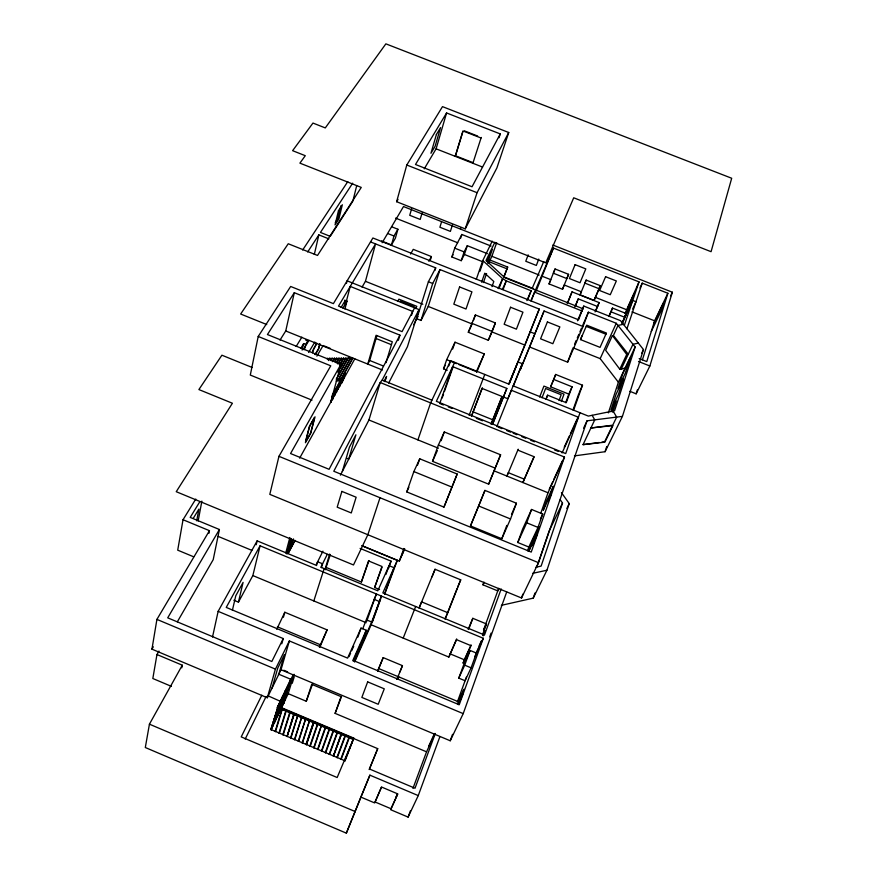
<?xml version="1.0" encoding="UTF-8"?>
<svg xmlns="http://www.w3.org/2000/svg" width="877" height="877" viewBox="0 0 877 877"><rect width="100%" height="100%" fill="white"/><g stroke="black" fill="none" stroke-linecap="round" stroke-linejoin="round"><path stroke-width="1.32" d="M281.013 669.754L450.23 740.769L463.209 713.626L289.366 640.934L281.013 669.754L267.31 697.752L151.951 649.166L156.917 619.392L209.45 530.684L183.03 519.732L195.768 499.068M158.967 651.063L156.961 654.527L152.828 678.513L171.399 686.362M183.03 519.732L177.713 550.164L193.664 556.796M156.961 654.527L182.284 665.194L149.43 724.172L145.308 747.522L346.349 833.15L369.897 775.158L418.252 795.603L408.101 817.101L390.671 809.712L397.785 793.904L381.528 787.02L374.687 802.937L360.853 797.072L369.897 775.158M196.7 520.785L198.871 509.142L193.302 518.274M198.158 520.971L201.874 501.118M181.769 667.836L182.284 665.194M208.934 533.315L209.45 530.684M574.435 455.887L605.075 451.71L622.429 416.378L643.466 349.55L620.51 320.664L583.775 306.073L578.557 319.809L372.889 237.985L333.392 303.639L290.671 286.472L258.211 336.472L250.296 375.06L312.004 400.153M199.857 501.655L190.199 517.408L219.414 529.511L213.21 559.658L177.362 621.771M212.519 636.998L218.143 611.346L257.136 540.857L315.917 565.194L322.944 551.162M280.015 340.068L285.738 330.969L294.299 292.699L399.934 335.146L398.355 340.298M314.317 254.451L318.855 234.872L328.875 238.873M232.416 610.239L235.77 595.801L243.082 582.405L238.434 602.148L233.852 600.241M302.116 350.076L303.661 343.587L305.7 344.409L307.794 340.934L305.766 340.123M256.205 544.749L257.136 540.857M304.451 349.594L305.7 344.409M258.211 336.472L330.761 365.819L278.952 456.325L269.809 494.365L521.519 597.993L538.5 562.672L587.031 420.817L622.429 416.378M341.01 205.635L337.886 218.537L335.31 222.528M238.434 602.148L252.85 575.575L260.074 545.801L483.304 638.281L459.23 704.757L352.883 660.326L366.235 630.256L361.05 628.096L347.588 658.123L226.244 607.421L260.074 545.801M312.64 351.502L316.685 343.28M312.53 352.817L313.44 349.123L316.871 343.356M353.168 199.89L356.665 185.803M319.721 343.872L318.494 348.783L315.073 354.56M319.908 343.948L318.68 348.86L315.26 354.637M305.536 441.394L309.428 426.332L314.229 417.781M346.448 283.414L347.117 280.815L419.053 309.603L407.421 346.744L388.632 383.106M327.274 359.099L327.494 358.244L329.544 359.077L329.774 358.222L331.824 359.055L332.054 358.2L334.115 359.033L334.334 358.178L336.395 359.011L336.625 358.167L338.686 359L338.917 358.145L340.978 358.978L341.208 358.123L343.28 358.956L343.51 358.101L345.571 358.934L345.812 358.079L347.873 358.912L349.32 356.533M314.503 417.967L310.59 433.03L305.81 441.58M344.573 303.091L345.253 300.449L341.142 307.388M345.143 305.941L350.241 286.417L412.716 311.445L411.521 315.292M344.902 309.055L346.974 301.14L344.661 300.208M285.759 552.97L289.87 537.491M286.889 554.023L291.021 538.522M340.89 379.237L352.729 358.013L352.488 358.868L348.114 358.057L336.209 379.248L340.66 380.103L340.89 379.237L343.06 380.497L344.672 372.857L345.242 373.087L332.909 395.374L332.405 394.858L333.041 395.034L331.013 402.203L332.383 395.165M330.772 402.104L340.956 364.273L267.43 334.543L294.299 292.699M331.013 402.203L332.854 395.363M332.339 398.772L334.356 391.613L332.811 398.969L332.515 398.454M332.811 398.969L334.181 391.931M334.126 395.56L335.968 388.719L334.126 395.56L334.773 395.428L336.154 388.39L334.608 394.102M362.058 287.097L365.446 281.309L375.553 243.916L338.511 306.106L402.061 331.638L414.624 307.838M336.549 392.227L335.902 392.359L338.226 385.705M336.373 392.545L337.93 385.2L335.902 392.359M337.667 389.169L339.706 382.021L338.138 389.366M339.432 386.012L341.296 379.171L339.432 386.012L340.079 385.88L341.471 378.853L339.914 384.554M341.186 382.854L341.822 382.734L341.186 382.854L343.521 376.211M342.6 377.987L343.225 375.707L341.657 383.052M348.114 358.057L337.963 376.573M343.006 380.092L342.764 380.958L336.11 380.969M343.06 380.497L345.242 373.087M276.737 629.302L284.806 612.256L327.099 629.883L319.919 647.105M396.623 201.71L406.785 165.019L442.49 106.632L508.737 132.504L496.908 167.891L465.238 228.864L396.623 201.71L398.026 199.386M283.414 617.244L284.806 612.256M381.539 240.989L391.471 244.935L393.981 236.001L397.906 229.259L391.712 226.803M397.906 229.259L395.384 238.182L391.471 244.935M281.758 643.817L283.249 638.566L218.143 611.346M267.31 697.752L275.444 669.14L289.366 640.934M272.067 688.039L277.779 668.055L284.466 654.483L278.678 674.534M411.62 208.759L409.734 215.303L420.193 219.436L422.122 212.914M386.023 362.672L392.304 341.8L376.08 335.266L367.77 364.087L369.71 360.491L376.902 335.617M424.249 168.844L436.099 148.827L446.579 112.958L500.263 133.929L499.002 137.733M342.304 471.53L349.419 447.226L355.898 434.806L348.728 459.099L346.525 458.2M316.509 565.588L317.638 561.762L322.572 563.801L321.431 567.616M353.245 739.454L277.329 707.465L290.78 679.083L283.786 702.444M345.099 760.852L270.872 729.489L278.02 707.114M271.146 729.412L277.746 707.191L316.97 723.678M291.252 679.269L278.272 706.314L270.872 729.489M271.377 729.905L279.226 703.617L272.835 726.342M274.03 722.889L280.815 700.295L274.413 723.043M275.597 719.6L282.405 696.996L275.981 719.765M277.154 716.334L283.984 693.696L277.538 716.498M278.711 713.078L285.551 690.429L279.083 713.242M289.07 684.082L280.629 709.997L287.513 687.327M280.629 709.997L286.965 687.491M313.823 600.931L324.15 568.603M282.175 706.774L290.462 681.166M283.479 703.08L286.856 691.876M288.73 685.661L290.78 679.083M340.44 475.137L368.943 419.995L380.234 382.536L382.186 380.07L419.053 309.603M275.137 731.495L281.824 709.318M283.709 703.562L290.967 679.346L293.104 674.884M275.521 731.659L282.219 709.482M325.005 569.392L329.642 554.067M270.993 729.741L288.204 693.652L294.08 674.292M325.323 569.743L330.278 554.768M292.249 683.293L294.223 676.825M384.981 381.638L386.571 376.43L384.093 381.177M629.839 391.306L636.143 393.828L649.857 366.005L672.374 292.227L552.828 245.023M455.196 156.325L462.957 130.947L480.936 137.974M278.985 733.117L285.759 710.973M462.87 131.682L455.503 155.788L473.174 162.727M279.368 733.282L286.143 711.137M640.002 287.963L642.216 283.139L667.868 293.269L646.766 361.598L639.19 358.572M441.504 222.045L439.892 227.242L450.383 231.396L452.433 224.907M282.832 734.751L289.695 712.628M430.223 260.381L431.407 256.577L413.242 249.353L410.611 254.067M283.216 734.904L290.09 712.793M636.143 393.828L637.349 389.936M370.522 241.909L435.716 267.869L428.382 281.758L416.772 318.768L420.993 320.456L428.239 306.435L439.991 269.568L539.256 309.077L525.455 343.872M287.075 736.537L294.179 714.119L287.075 736.537L293.631 714.295M642.424 359.8L654.626 320.829L667.868 293.269M434.915 270.412L435.716 267.869M420.993 320.456L432.712 283.49L439.991 269.568M472.878 163.265L481.232 137.448M319.36 647.116L327.099 629.883M290.539 738.006L297.72 715.61L290.923 738.16M605.075 451.71L606.731 446.546M288.204 693.652L306.281 701.249L311.741 684.323L341.043 696.623L335.113 713.374L426.551 751.83L412.946 788.401M294.398 739.629L301.666 717.276L294.782 739.793M312.607 683.928L306.281 701.249M582.558 325.707L588.39 312.201L616.257 323.273L635.145 346.985L614.602 410.688L588.335 416.093L513.155 385.869M460.502 228.974L460.765 228.163M487.426 253.672L467.298 245.692L464.382 254.473L461.225 260.688L451.863 256.972L454.724 248.158L461.839 234.477L491.098 246.064M612.65 412.179L616.268 400.997L611.148 411.642M460.611 238.237L461.839 234.477M465.238 228.864L477.066 192.699L508.737 132.504M608.364 412.881L618.384 382.219L635.145 346.985M298.246 741.262L305.602 718.932L298.64 741.427M380.015 497.73L367.847 534.729L353.497 564.963L176.244 491.701L232.405 403.245L198.893 389.563L221.903 355.207L251.995 367.43M461.225 260.688L464.13 251.896L467.298 245.692M302.105 742.896L309.548 720.598L302.499 743.049M626.923 328.82L642.216 283.139M501.359 605.338L533.227 598.147L546.93 570.236L569.217 503.573L561.433 492.6M305.963 744.518L313.495 722.264L306.358 744.683L313.451 723.711M306.358 744.683L313.889 722.429M326.408 567.54L361.39 582.021L368.504 560.907L381.977 566.476L374.622 587.502L379.555 589.541M368.976 560.556L361.39 582.021M624.369 325.214L639.015 281.879L553.453 248.07L530.87 300.833M533.227 598.147L534.959 593.027M622.385 323.185L626.342 313.582L612.497 308.09L608.857 316.213M560.206 499.715L562.519 503.025L541.12 566.103L535.913 567.233M309.833 746.152L317.441 723.92M310.217 746.316L317.836 724.084M536.79 567.112L549.09 531.177L562.519 503.025M625.005 313.506L639.015 281.879M417.912 439.892L430.618 402.916L450.625 360.721L508.66 384.049L524.961 345.121L492.041 331.955L488.292 340.265L468.296 332.262L475.389 314.953L495.373 322.944L492.041 331.955M447.226 370.291L443.543 368.811L446.689 359.68L455.031 342.205L484.257 353.935L476.693 372.407M313.692 747.785L321.388 725.586L314.076 747.949M476.288 279.335L482.788 260.524L492.227 241.186M521.519 597.993L522.856 594.135M452.675 349.046L455.031 342.205M479.927 271.267L482.854 262.793M448.816 365.895L450.625 360.721M406.764 491.909L413.856 471.574L419.754 458.803L457.191 474.04L443.948 507.114L406.764 491.909L408.901 487.272M317.551 749.418L325.181 727.592M487.722 262.661L492.348 249.397L486.527 261.434M487.952 263.21L489.169 259.713L507.673 267.057L503.924 276.902L533.348 288.588M317.934 749.583L325.575 727.757M417.529 465.161L419.754 458.803M481.616 282.197L484.762 273.196L493.806 281.506L491.975 286.647M381.966 567.342L374.622 587.502M357.904 637.097L361.05 628.096M442.194 397.917L443.532 394.102M444.42 391.559L452.894 367.43M488.555 263.243L491.887 256.303L496.689 242.633M483.413 282.558L486.571 273.558M528.853 547.04L538.007 527.417L542.71 514.01L531.55 509.46L522.582 529.171L517.759 542.501L528.853 547.04L527.515 550.833M532.449 545.604L537.141 534.641M564.492 457.049L531.232 552.082L333.786 471.245L380.234 382.536L564.492 457.049L548.004 492.764L540.791 513.209M580.004 412.738L565.709 453.584L436.362 401.293L454.67 362.344M362.782 628.677L376.365 593.97L366.652 621.464M473.383 320.609L475.389 314.953M321.42 751.052L329.127 729.258M321.804 751.216L329.522 729.423M341.548 696.491L335.113 713.374M354.571 661.718L360.984 643.641L353.201 661.181M609.077 316.531L612.497 308.09M385.935 574.457L389.059 565.665L394.025 567.715L384.543 594.036M366.235 630.256L358.945 650.778L371.684 622.012L381.429 596.075L371.146 624.764L354.747 661.828M388.39 568.702L391.076 561.159L360.096 548.388M572.999 409.954L578.776 393.74M573.635 410.129L582.503 385.211L555.689 374.457L550.635 386.801L568.811 394.102L572.056 386.79L553.782 379.467L550.635 386.801M325.279 752.685L333.085 730.925M372.539 621.618L380.596 599.144M325.674 752.85L333.479 731.089M489.706 636.91L491.065 633.117M463.209 713.626L506.698 591.964M432.514 461.324L438.379 445.045L444.299 431.955L500.603 454.79L488.653 484.181L432.514 461.324L437.349 450.614M517.759 542.501L526.726 522.813L531.55 509.46M450.23 740.769L452.543 734.345M362.234 545.889L397.303 560.348L384.718 594.102M441.131 440.714L444.299 431.955M458.276 704.549L459.164 702.082L398.849 676.891L397.862 679.302M483.38 635.737L485.211 630.695L482.931 635.628M501.173 588.938L484.488 635.003L382.832 592.907L397.303 560.348M329.149 754.319L337.042 732.591M361.861 545.637L399.331 561.094L403.902 548.498M329.533 754.483L337.437 732.755M402.05 554.944L403.88 549.912M499.024 288.665L502.653 278.667L482.788 260.524M503.924 276.902L507.673 267.057M565.698 402.664L568.811 394.102M457.29 702.148L466.411 677.066M483.512 630.103L498.673 588.423M572.056 386.79L566.268 402.686L547.61 395.187L546.042 398.871M482.569 634.663L486.461 623.953L472.813 618.318L468.165 629.302M471.092 667.825L476.441 653.08L470.116 650.449L464.185 663.451L458.77 678.118L465.073 680.738L471.092 667.825L464.711 665.172L470.116 650.449M503.069 289.618L506.27 280.87L502.653 278.667L498.081 288.577M333.403 756.117L341.537 734.082L333.403 756.117L340.989 734.257M408.101 817.101L410.469 810.699M561.28 401.556L564.01 394.146L543.915 386.088L539.651 397.106M595.647 311.225L599.134 302.598L572.045 291.855L567.189 303.574M418.252 795.603L439.892 736.658M488.292 340.265L495.373 322.944M464.185 663.451L463.111 663.001L464.306 659.756L471.081 644.891M336.889 757.585L344.946 735.924M599.112 288.752L600.263 285.661L586.165 280.081L580.07 294.825L594.091 300.383L599.112 288.752L584.981 283.15L586.165 280.081M580.519 339.596L586.713 325.181L606.413 333.03L600.054 347.38L580.519 339.596L581.911 335.869M435.288 733.556L415.018 788.237L369.491 769.008L377.713 748.651L277.614 706.522M559.022 400.592L561.181 394.76L545.604 388.5L542.03 397.785M337.272 757.75L345.341 736.088M510.524 518.976L516.421 503.223L484.937 490.396L470.478 525.926L501.808 538.752L510.524 518.976L478.678 505.974L484.937 490.396M583.041 326.518L544.069 310.995L520.247 369.787L529.653 346.996L567.627 362.19L583.041 326.518L588.39 312.201M594.091 300.383L600.263 285.661M528.162 254.878L525.772 261.258L536.34 265.446L538.774 259.077M469.118 415.369L484.773 374.446M498.914 588.423L497.774 590.912L482.964 584.816L483.885 582.339M567.627 362.19L572.571 349.002M501.808 538.752L506.796 525.433M533.852 456.994L522.878 482.547L534.181 456.753L517.912 450.164M468.822 628.973L472.813 618.318M340.758 759.23L348.903 737.59M341.153 759.394L349.298 737.754M501.852 397.117L491.054 424.238L502.017 396.459L481.977 388.379L471.431 416.301L482.438 387.831M377.625 671.015L383.194 657.618L402.444 665.643L399.923 671.935M383.194 657.618L377.713 671.19M353.409 739.081L344.639 760.863L345.165 760.688M345.571 759.614L353.771 738.127L278.272 706.314M546.13 399.068L547.61 395.187M553.782 379.467L555.689 374.457M371.146 624.764L448.849 657.07L456.654 638.905M443.948 507.114L457.191 474.04M527.79 299.452L531.144 290.758L506.27 280.87L502.411 289.3M575.455 306.084L578.25 298.849L597.676 306.555M580.07 294.825L581.254 291.745L564.24 284.992L562.519 289.267L549.046 283.918L555.064 268.976L568.581 274.326L566.86 278.59L553.299 273.207L555.064 268.976M531.221 300.811L534.597 292.129L582.449 311.149M536.088 291.208L553.453 248.07M403.212 638.094L415.665 606.5M445.121 618.932L457.049 588.631M447.796 612.705L460.721 579.829L435.058 569.261L419.074 608.145L421.541 601.841L447.796 612.705L445.154 618.954M508.989 384.301L539.256 309.077M567.671 302.949L572.045 291.855M432.043 576.858L435.058 569.261M492.37 424.523L506.829 388.434L452.653 366.641L439.739 403.486L443.411 404.977M492.929 423.536L506.829 388.434M509.449 383.194L517.879 361.927L522.308 363.703L513.308 386.198M496.831 426.573L511.346 390.254L578.425 417.244L562.069 452.938M529.653 346.996L544.069 310.995M396.952 679.094L397.961 676.584L378.579 668.493M488.653 484.181L500.603 454.79M397.884 679.291L398.849 676.891M346.349 833.15L360.853 797.072M562.519 289.267L568.581 274.326M396.941 679.226L402.444 665.643M369.151 769.578L377.713 748.651M470.478 525.926L478.678 505.974M522.308 363.703L507.838 398.761L503.288 396.93M549.046 283.918L550.822 279.675L542.435 276.343M353.771 738.127L337.163 777.526L241.219 736.899L261.806 695.22M574.808 307.038L578.25 298.849M457.542 587.371L460.721 579.829M518.197 449.21L506.95 476.079L508.276 472.659L524.161 479.105M577.483 320.818L583.775 306.073M381.385 787.283L375.071 801.984L391.032 808.747L397.599 794.145M526.88 300.614L531.144 290.758M532.098 288.555L543.773 261.51M574.61 344.113L576.2 340.429M577.263 337.985L578.853 334.301M579.916 331.846L581.506 328.162M595.066 311.916L599.134 302.598M511.521 514.35L516.421 503.223M448.849 657.07L456.511 639.662L471.004 645.68L463.111 663.001M482.964 584.816L484.071 582.317M399.331 561.094L404.746 548.859M349.024 656.665L350.592 653.168M351.633 650.833L353.727 646.163M391.076 561.159L377.779 590.813L320.861 567.244L327.253 554.374M484.257 353.935L476.343 371.596L459.044 364.646M395.9 797.281L396.996 794.847M579.226 392.49L582.503 385.211M618.384 382.219L600.186 358.638L616.257 323.273M564.218 447.204L569.294 436.132M570.423 433.666L577.187 418.899M458.77 678.118L464.711 665.172M622.1 322.835L626.342 313.582M622.089 323.657L632.734 300.449L635.989 301.743L632.646 309M428.568 746.415L434.214 734.115M426.551 751.83L435.014 733.424M483.622 630.135L486.461 623.953M549.232 489.289L552.642 481.901M553.782 479.434L562.3 460.962M479.16 645.691L481.44 640.758M476.09 653.124L481.692 641.043M474.797 656.61L483.304 638.281M547.972 501.359L551.326 494.146M540.429 518.921L542.71 514.01M583.6 428.184L587.031 420.817M458.298 701.392L463.988 689.223L458.243 703.639M458.057 704.439L459.164 702.082M459.34 701.83L462.76 694.529M468.296 332.262L471.629 325.192M613.067 410.995L616.663 417.101L612.727 425.192L590.912 427.987L612.946 425.586L604.867 442.172L583.052 444.65L594.749 419.853L592.128 415.314M619.776 369.195L626.737 354.461L612.409 335.518L605.667 350.307L619.776 369.195L622.045 368.724M284.005 702.926L267.934 695.779M443.543 368.811L445.209 365.314M277.329 707.465L290.956 680.223L277.472 707.279M489.169 259.713L488.346 261.434L506.873 268.779M653.891 323.175L663.626 302.938L661.061 311.192L651.293 331.462M566.86 508.452L569.217 503.573M641.712 353.179L643.466 349.55M670.631 295.823L672.374 292.227M494.858 242.271L486.022 260.469L504.889 277.746L583.304 308.89M612.146 426.375L604.648 441.778L601.951 442.129M245.209 739.048L266.104 696.47M283.249 638.566L271.826 661.499L167.715 617.836L219.414 529.511M451.863 256.972L453.047 254.681M413.67 324.731L417.989 316.433M415.621 308.605L416.805 306.347L398.903 299.178L397.687 301.425M287.952 553.551L294.913 540.309M288.39 553.069L294.716 541.032M288.708 544.266L291.252 539.454M399.934 335.146L329.083 469.316L290.55 453.541L340.956 364.273M287.152 550.953L293.499 538.917M286.33 552.883L293.302 539.64M288.665 548.794L291.844 542.775M288.906 543.532L291.449 538.719M500.263 133.929L472.045 186.757L415.501 164.492L446.579 112.958M428.853 261.324L431.407 256.577M331.977 397.665L341.844 379.938M330.541 402.006L331.199 401.874M299.649 458.134L354.801 358.857M332.975 393.981L351.83 360.052M338.555 379.248L350.416 358.035M338.314 380.103L350.186 358.89M340.276 368.351L345.571 358.934M339.52 365.15L343.51 358.101M339.958 364.832L343.28 358.956M337.853 372.199L345.812 358.079M337.875 363.999L341.208 358.123M338.314 363.681L340.978 358.978M336.242 362.837L338.917 358.145M336.68 362.519L338.686 359M334.608 361.686L336.625 358.167M335.058 361.368L336.395 359.011M332.317 361.697L334.334 358.178M332.767 361.379L334.115 359.033M330.706 360.546L332.054 358.2M328.415 360.568L329.774 358.222M151.951 649.166L153.322 646.809M316.882 356.128L323.142 345.505M342.874 308.09L346.974 301.14M382.153 242.71L403.508 206.544L545.768 262.859L573.711 197.796L711.072 251.688L731.692 178.25L385.869 43.85L325.29 127.921L312.968 123.065L292.611 150.68L305.284 155.689L299.912 163.144L361.258 187.415L317.518 255.448L288.248 243.751L240.649 314.021L266.751 324.556M308.605 352.466L314.832 342.052M303.42 349.605L309 340.364M300.855 348.213L303.661 343.587M296.163 346.47L301.852 337.152M352.85 201.173L330.245 236.351L320.445 232.438L352.675 183.172M307.674 251.962L318.855 234.872M302.653 250.011L347.785 181.616M625.257 368.088L621.289 368.987L632.986 344.277L638.346 343.104M532.591 573.35L546.93 570.236M623.394 324.293L617.989 325.455L613.418 335.452L628.272 354.253M583.052 444.65L599.254 442.49M464.459 130.881L477.636 136.034M436.099 148.827L482.536 167.058M406.785 165.019L477.066 192.699M395.56 218.11L457.706 242.754M491.887 256.303L539.18 275.06M595.242 297.292L626.331 309.614M631.988 311.861L654.626 320.829M454.724 248.158L464.13 251.896M611.159 311.883L625.049 317.397M464.382 254.473L483.139 261.916M387.744 233.523L393.981 236.001M586.264 326.397L605.985 334.247M638.5 361.477L649.857 366.005M428.382 281.758L432.712 283.49M573.021 347.796L600.186 358.638M529.796 331.714L534.707 333.677M471.497 323.196L491.624 331.243M365.446 281.309L422.824 304.264M428.239 306.435L472.177 324.008M400.175 301.14L414.262 306.775M446.689 359.68L456.577 363.648M375.871 338.434L391.076 344.562M369.71 360.491L383.117 365.906M324.315 345.987L330.201 348.355M285.738 330.969L382.438 370.006M473.328 411.938L492.885 419.842M382.186 380.07L431.922 400.175M448.311 406.95L451.984 408.441M476.332 418.285L482.471 420.763M498.081 427.077L501.852 428.601M506.862 430.629L510.633 432.153M513.144 433.161L516.904 434.685M521.925 436.713L525.685 438.237M530.706 440.265L534.466 441.789M554.538 449.901L558.298 451.425M344.595 373.142L345.154 373.372M438.379 445.045L495.253 468.154M368.943 419.995L438.423 448.224M494.003 470.817L548.004 492.764M413.856 471.574L451.655 486.987M526.726 522.813L538.007 527.417M278.952 456.325L538.5 562.672M373.986 599.276L379.072 601.381M218.132 536.384L251.82 550.361M450.087 653.836L464.306 659.756M366.685 619.94L371.684 622.012M252.85 575.575L366.202 622.714M277.428 626.814L320.138 644.661M283.841 670.269L287.634 671.859M156.917 619.392L275.444 669.14M278.349 674.051L290.967 679.346M319.48 724.742L345.878 735.869M348.388 736.932L352.159 738.522M149.43 724.172L355.251 811.587M338.467 210.71L335.047 224.929L338.906 218.943L342.337 204.747L338.467 210.71M309.625 426.419L305.415 442.732L310.787 433.106L315.029 416.794L309.625 426.419M436.395 134.521L430.958 153.267L435.113 146.273L440.561 127.582L436.395 134.521M341.887 491.394L337.196 507.169L351.271 512.957L356.139 497.237L341.887 491.394M623.383 379.028L618.34 394.606L610.962 409.976L616.038 394.376L623.383 379.028M630.114 358.255L625.235 373.306L617.901 388.654L622.813 373.58L630.114 358.255M459.592 286.943L453.815 304.155L466.005 309.022L471.936 291.855L459.592 286.943M628.612 305.755L624.983 316.4L630.695 303.957L634.29 293.346L628.612 305.755M539.092 526.858L535.562 536.921L528.831 551.304L532.372 541.252L539.092 526.858M553.299 486.373L549.978 495.834L543.28 510.261L546.612 500.8L553.299 486.373M367.671 681.878L361.85 697.423L378.206 704.275L384.269 688.829L367.671 681.878M510.557 307.246L504.154 324.26L516.41 329.16L522.955 312.19L510.557 307.246M547.412 321.936L540.561 338.807L552.861 343.718L559.855 326.891L547.412 321.936M575.093 264.657L569.414 278.546L580.015 282.756L585.803 268.888L575.093 264.657M605.601 276.715L599.627 290.517L610.26 294.727L616.345 280.958L605.601 276.715"/></g></svg>
